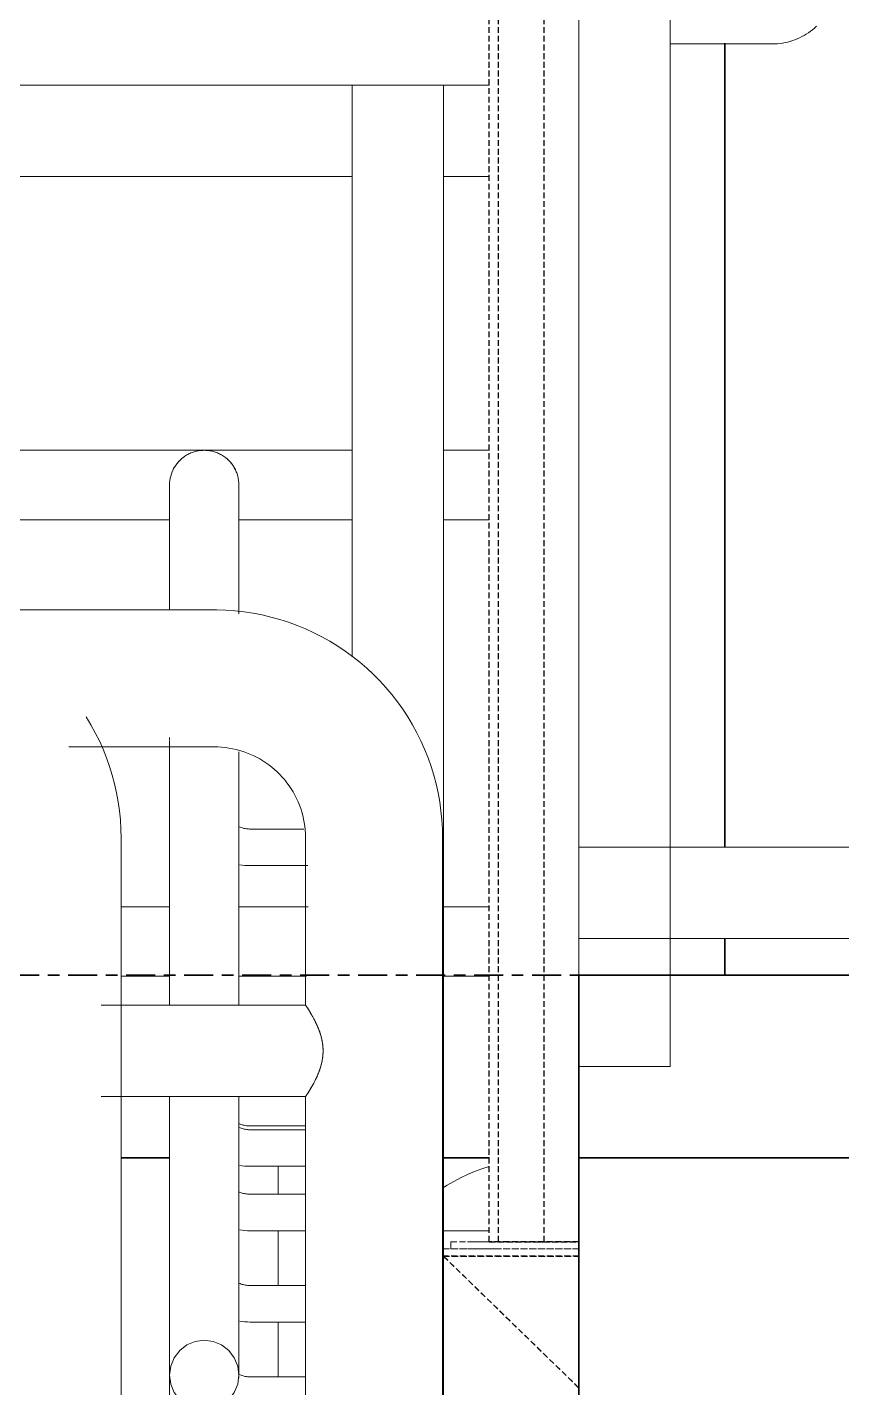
# Model space of a CAD drawing. Header units: millimetres. Extents: x -153298 to 620751, y -313239 to 250031.
# Drawn here: x 79678 to 80124, y -225571 to -224826 of the extents above; entities that cross this region are included whole.
import ezdxf

# ---------------------------------------------------------------- set-up
doc = ezdxf.new("R2010")
doc.units = ezdxf.units.MM
doc.linetypes.add('- SOM Dash 1_8_', pattern=[4.7625, 3.175, -1.5875])
doc.linetypes.add('Centre', pattern=[31.75, 6.35, -4.7625, 15.875, -4.7625])
doc.layers.add('000 - EXISTING_CANOPY_MAIN_COLOR_1', color=7, linetype='Continuous')
for name, color, linetype, lineweight in [('A-ANNO-NOTE', 7, 'Continuous', 35), ('A-DOOR-E', 7, 'Continuous', 25), ('A-FLOR-E', 7, 'Continuous', 35), ('A-FLOR-HRAL', 7, 'Continuous', 25), ('A-FLOR-LEVL', 7, 'Continuous', 35), ('A-GENM', 7, 'Continuous', 9), ('A-GLAZ-CWMG', 7, 'Continuous', 35), ('A-WALL-PATT', 7, 'Continuous', 35), ('I-WALL-E', 7, 'Continuous', 35), ('WALL-E', 7, 'Continuous', 35)]:
    doc.layers.add(name, color=color, linetype=linetype, lineweight=lineweight)

# ---------------------------------------------------------------- blocks, each defined once
blk = doc.blocks.new('Railing - Railing-6648742-2150-01 ENTRANCE 1 ELEVATION 4')
at = {"layer": 'A-FLOR-HRAL', "color": 7, "lineweight": 9}
for p, q in [((12422.02, 102837.4), (10884.88, 102837.4)), ((10903.02, 102799.4), (12403.05, 102799.4)), ((12403.02, 102587.4), (12376.48, 102587.4)), ((12376.44, 102549.4), (12403.02, 102549.4))]:
    blk.add_line(p, q, dxfattribs=at)
blk = doc.blocks.new('Top Rail Type - Top Rail_Internal_-6648773-2150-01 ENTRANCE 1 ELEVATION 4')
at = {"layer": 'A-FLOR-HRAL', "color": 7, "lineweight": 9}
for p, q in [((10753.05, 103037.4), (12578.02, 103037.4)), ((12578.02, 103037.4), (10803.05, 103037.4)), ((12503.02, 102987.4), (10803.05, 102987.4)), ((12503.02, 102987.4), (10803.05, 102987.4)), ((12578.02, 102987.4), (12553.02, 102987.4)), ((12578.02, 102987.4), (12553.02, 102987.4))]:
    blk.add_line(p, q, dxfattribs=at)
blk = doc.blocks.new('Railing - RL7_Baluster Post-V159-2150-01 ENTRANCE 1 ELEVATION 4')
at = {"layer": '000 - EXISTING_CANOPY_MAIN_COLOR_1', "color": 7, "lineweight": 9}
for p, q in [((12677.02, 102620), (12677.02, 103600)), ((12677.02, 102620), (12677.02, 103600)), ((12677.02, 103070), (12677.02, 103061.34)), ((12677.02, 103061.34), (12677.02, 103070)), ((12677.02, 102550), (12677.02, 102570)), ((12677.02, 102550), (12677.02, 102570))]:
    blk.add_line(p, q, dxfattribs=at)
blk = doc.blocks.new('Railing - RL7_Baluster Post-V160-2150-01 ENTRANCE 1 ELEVATION 4')
at = {"layer": '000 - EXISTING_CANOPY_MAIN_COLOR_1', "color": 7, "lineweight": 9}
for p, q in [((12627.02, 103600), (12627.02, 102500)), ((12627.02, 102500), (12627.02, 103600)), ((12677.02, 102620), (12677.02, 103600)), ((12677.02, 102620), (12677.02, 103600)), ((12677.02, 103070), (12677.02, 103061.34)), ((12677.02, 103061.34), (12677.02, 103070)), ((12677.02, 103060), (12733.02, 103060)), ((12677.02, 102550), (12677.02, 102570)), ((12677.02, 102550), (12677.02, 102570))]:
    blk.add_line(p, q, dxfattribs=at)
at = {"layer": '000 - EXISTING_CANOPY_MAIN_COLOR_1', "color": 7, "lineweight": 9, "flags": 128}
blk.add_lwpolyline([(12733.02, 103060), (12734.42, 103060.03), (12735.82, 103060.11), (12737.21, 103060.25), (12738.6, 103060.45), (12739.97, 103060.7), (12741.34, 103061), (12742.69, 103061.36), (12744.03, 103061.78), (12745.35, 103062.24), (12746.65, 103062.76), (12747.93, 103063.33), (12749.18, 103063.96), (12750.41, 103064.63), (12751.61, 103065.35), (12752.78, 103066.11), (12753.92, 103066.93), (12755.03, 103067.78), (12756.1, 103068.69), (12757.13, 103069.63)], dxfattribs=at)
blk = doc.blocks.new('Railing - RL7_Baluster Post-V163-2150-01 ENTRANCE 1 ELEVATION 4')
at = {"layer": '000 - EXISTING_CANOPY_MAIN_COLOR_1', "color": 7, "lineweight": 9}
for p, q in [((12627.02, 102500), (12627.02, 103600)), ((12627.02, 102500), (12627.02, 103600)), ((12677.02, 103600), (12677.02, 102500)), ((12677.02, 102620), (12677.02, 103600)), ((12677.02, 102550), (12677.02, 102570)), ((12677.02, 102500), (12627.02, 102500))]:
    blk.add_line(p, q, dxfattribs=at)
blk = doc.blocks.new('Railing - Railing-6650173-2150-01 ENTRANCE 1 ELEVATION 4')
at = {"layer": '000 - EXISTING_CANOPY_MAIN_COLOR_1', "color": 7, "lineweight": 9}
for p, q in [((17880.5, 102620), (12627.02, 102620)), ((12627.02, 102620), (12627.02, 102570)), ((12677.02, 102620), (13055.5, 102620)), ((17880.5, 102570), (12627.02, 102570)), ((13055.5, 102570), (12677.02, 102570))]:
    blk.add_line(p, q, dxfattribs=at)
at = {"color": 7}
for name in ['Railing - RL7_Baluster Post-V160-2150-01 ENTRANCE 1 ELEVATION 4', 'Railing - RL7_Baluster Post-V163-2150-01 ENTRANCE 1 ELEVATION 4', 'Railing - RL7_Baluster Post-V159-2150-01 ENTRANCE 1 ELEVATION 4', 'Railing - RL7_Baluster Post-V159-2150-01 ENTRANCE 1 ELEVATION 4']:
    blk.add_blockref(name, (0, 0), dxfattribs=at)
blk = doc.blocks.new('Railing - RL7_Baluster Post-V249-2150-01 ENTRANCE 1 ELEVATION 4')
at = {"layer": 'A-FLOR-HRAL', "color": 7, "lineweight": 9}
for p, q in [((12503.02, 102724.26), (12503.02, 102900)), ((12503.02, 102724.26), (12503.02, 102900)), ((12553.02, 102900), (12553.02, 101847.92)), ((12553.02, 101852.08), (12553.02, 102900)), ((12447.02, 102630), (12476.53, 102630)), ((12478.81, 102610), (12447.02, 102610)), ((12447.02, 102380), (12477.52, 102380)), ((12477.52, 102360), (12447.02, 102360))]:
    blk.add_line(p, q, dxfattribs=at)
at = {"layer": 'A-FLOR-HRAL', "color": 7, "lineweight": 9, "flags": 128}
for points in [[(12441.03, 102631.25), (12441.59, 102631.02), (12442.15, 102630.81), (12442.72, 102630.63), (12443.3, 102630.47), (12443.88, 102630.33), (12444.47, 102630.22), (12445.06, 102630.13), (12445.66, 102630.06), (12446.26, 102630.02), (12446.86, 102630), (12447.02, 102630)], [(12447.02, 102610), (12445.62, 102610.03), (12444.22, 102610.11), (12442.83, 102610.25), (12441.44, 102610.45)], [(12441.03, 102381.25), (12441.59, 102381.02), (12442.15, 102380.81), (12442.72, 102380.63), (12443.3, 102380.47), (12443.88, 102380.33), (12444.47, 102380.22), (12445.06, 102380.13), (12445.66, 102380.06), (12446.26, 102380.02), (12446.86, 102380), (12447.02, 102380)], [(12447.02, 102360), (12445.62, 102360.03), (12444.22, 102360.11), (12442.83, 102360.25), (12441.44, 102360.45)]]:
    blk.add_lwpolyline(points, dxfattribs=at)
blk = doc.blocks.new('Railing - RL7_Baluster Post-V250-2150-01 ENTRANCE 1 ELEVATION 4')
at = {"layer": 'A-FLOR-HRAL', "color": 7, "lineweight": 9}
for p, q in [((12503.02, 102724.26), (12503.02, 102800)), ((12503.02, 102724.26), (12503.02, 102800)), ((12553.02, 102800), (12553.02, 101747.92)), ((12553.02, 101752.08), (12553.02, 102800))]:
    blk.add_line(p, q, dxfattribs=at)
blk = doc.blocks.new('Railing - RL7_Baluster Post-V251-2150-01 ENTRANCE 1 ELEVATION 4')
at = {"layer": 'A-FLOR-HRAL', "color": 7, "lineweight": 9}
for p, q in [((12553.02, 102700), (12553.02, 101647.92)), ((12553.02, 101652.08), (12553.02, 102700)), ((12447.02, 102430), (12477.52, 102430)), ((12477.52, 102410), (12447.02, 102410))]:
    blk.add_line(p, q, dxfattribs=at)
at = {"layer": 'A-FLOR-HRAL', "color": 7, "lineweight": 9, "flags": 128}
for points in [[(12441.03, 102431.25), (12441.59, 102431.02), (12442.15, 102430.81), (12442.72, 102430.63), (12443.3, 102430.47), (12443.88, 102430.33), (12444.47, 102430.22), (12445.06, 102430.13), (12445.66, 102430.06), (12446.26, 102430.02), (12446.86, 102430), (12447.02, 102430)], [(12447.02, 102410), (12445.62, 102410.03), (12444.22, 102410.11), (12442.83, 102410.25), (12441.44, 102410.45)]]:
    blk.add_lwpolyline(points, dxfattribs=at)
blk = doc.blocks.new('Railing - RL7_Baluster Post-V252-2150-01 ENTRANCE 1 ELEVATION 4')
at = {"layer": 'A-FLOR-HRAL', "color": 7, "lineweight": 9}
for p, q in [((12553.02, 102600), (12553.02, 101547.92)), ((12553.02, 101552.08), (12553.02, 102600)), ((12447.02, 102330), (12477.52, 102330))]:
    blk.add_line(p, q, dxfattribs=at)
at = {"layer": 'A-FLOR-HRAL', "color": 7, "lineweight": 9, "flags": 128}
blk.add_lwpolyline([(12441.03, 102331.25), (12441.59, 102331.02), (12442.15, 102330.81), (12442.72, 102330.63), (12443.3, 102330.47), (12443.88, 102330.33), (12444.47, 102330.22), (12445.06, 102330.13), (12445.66, 102330.06), (12446.26, 102330.02), (12446.86, 102330), (12447.02, 102330)], dxfattribs=at)
blk = doc.blocks.new('Railing - RL7_Baluster Post-V256-2150-01 ENTRANCE 1 ELEVATION 4')
at = {"layer": 'A-FLOR-HRAL', "color": 7, "lineweight": 9}
for p, q in [((12503.02, 102724.26), (12503.02, 102987.4)), ((12503.02, 102724.26), (12503.02, 102987.4)), ((12553.02, 102987.4), (12553.02, 101937.4)), ((12553.02, 101937.4), (12553.02, 102987.4)), ((12447.02, 102467.4), (12477.52, 102467.4))]:
    blk.add_line(p, q, dxfattribs=at)
at = {"layer": 'A-FLOR-HRAL', "color": 7, "lineweight": 9, "flags": 128}
blk.add_lwpolyline([(12441.03, 102468.65), (12441.59, 102468.42), (12442.15, 102468.22), (12442.72, 102468.03), (12443.3, 102467.87), (12443.88, 102467.74), (12444.47, 102467.62), (12445.06, 102467.53), (12445.66, 102467.47), (12446.26, 102467.42), (12446.86, 102467.4), (12447.02, 102467.4)], dxfattribs=at)
blk = doc.blocks.new('Railing - RL7_Baluster Post-V257-2150-01 ENTRANCE 1 ELEVATION 4')
at = {"layer": 'A-FLOR-HRAL', "color": 7, "lineweight": 9}
for p, q in [((12503.02, 102724.26), (12503.02, 102985.32)), ((12503.02, 102724.26), (12503.02, 102985.32)), ((12553.02, 102985.32), (12553.02, 101933.24)), ((12553.02, 101937.4), (12553.02, 102985.32)), ((12447.02, 102465.32), (12477.52, 102465.32)), ((12477.52, 102445.32), (12447.02, 102445.32))]:
    blk.add_line(p, q, dxfattribs=at)
at = {"layer": 'A-FLOR-HRAL', "color": 7, "lineweight": 9, "flags": 128}
for points in [[(12441.03, 102466.57), (12441.59, 102466.34), (12442.15, 102466.13), (12442.72, 102465.95), (12443.3, 102465.79), (12443.88, 102465.65), (12444.47, 102465.54), (12445.06, 102465.45), (12445.66, 102465.38), (12446.26, 102465.34), (12446.86, 102465.32), (12447.02, 102465.32)], [(12447.02, 102445.32), (12445.62, 102445.35), (12444.22, 102445.43), (12442.83, 102445.57), (12441.44, 102445.77)]]:
    blk.add_lwpolyline(points, dxfattribs=at)
blk = doc.blocks.new('Railing - RL7_Baluster Post-V259-2150-01 ENTRANCE 1 ELEVATION 4')
at = {"layer": 'A-FLOR-HRAL', "color": 7, "lineweight": 9}
for p, q in [((12553.02, 102502.08), (12553.02, 101455.13)), ((12553.02, 101455.13), (12553.02, 102502.08))]:
    blk.add_line(p, q, dxfattribs=at)
blk = doc.blocks.new('Railing - Railing-14391909-2150-01 ENTRANCE 1 ELEVATION 4')
at = {"layer": 'A-FLOR-HRAL', "color": 7, "lineweight": 9}
for p, q in [((12503.02, 102837.4), (12422.02, 102837.4)), ((12578.02, 102837.4), (12553.02, 102837.4)), ((12403.02, 102818.4), (12403.02, 102750)), ((12441.02, 102747.86), (12441.02, 102818.4)), ((12441, 102799.4), (12503.02, 102799.4)), ((12553.02, 102799.4), (12578.02, 102799.4)), ((12403.02, 102680.08), (12403.02, 102678.55)), ((12403.02, 102678.2), (12403.02, 102533.5)), ((12441.02, 102533.5), (12441.02, 102672.31)), ((12478.83, 102587.4), (12441.02, 102587.4)), ((12578.02, 102587.4), (12553.02, 102587.4)), ((12403.02, 102568.4), (12403.02, 102533.5)), ((12441.02, 102533.5), (12441.02, 102568.4)), ((12441.02, 102549.4), (12478.03, 102549.4)), ((12553.02, 102549.4), (12578.02, 102549.4)), ((12403.02, 102483.5), (12403.02, 102330.93)), ((12403.02, 102483.5), (12403.02, 102080.93)), ((12441.02, 102330.93), (12441.02, 102483.5)), ((12441.02, 102429.36), (12441.02, 102483.5)), ((12441.02, 102329.36), (12441.02, 102410.63))]:
    blk.add_line(p, q, dxfattribs=at)
at = {"layer": 'A-FLOR-HRAL', "color": 7, "lineweight": 9, "flags": 128}
for points in [[(12441.02, 102330.93), (12440.37, 102335.87), (12438.48, 102340.47), (12435.46, 102344.42), (12431.52, 102347.45), (12426.94, 102349.35), (12422.02, 102350), (12417.1, 102349.35), (12412.52, 102347.45), (12408.59, 102344.42), (12405.57, 102340.47), (12403.67, 102335.87), (12403.02, 102330.93)], [(12403.02, 102330.93), (12403.67, 102326), (12405.57, 102321.4), (12408.59, 102317.45), (12412.52, 102314.42), (12417.1, 102312.52), (12422.02, 102311.87), (12426.94, 102312.52), (12431.52, 102314.42), (12435.46, 102317.45), (12438.48, 102321.4), (12440.37, 102326), (12441.02, 102330.93)]]:
    blk.add_lwpolyline(points, dxfattribs=at)
at = {"layer": 'A-FLOR-HRAL', "color": 7, "lineweight": 9}
for points, knots in [([(12441.02, 102818.4), (12441.02, 102820.06), (12440.58, 102823.38), (12438.66, 102828.01), (12435.61, 102831.99), (12430.3, 102836.07), (12422.02, 102838.29), (12412.08, 102835.63), (12404.8, 102828.35), (12403.02, 102821.72), (12403.02, 102818.4)], [0, 0, 0, 0, 0.083333, 0.166667, 0.25, 0.333333, 0.5, 0.666667, 0.833333, 1, 1, 1, 1]), ([(12403.02, 102818.4), (12403.02, 102820.06), (12403.35, 102822.55), (12404.42, 102825.7), (12405.52, 102827.93), (12406.67, 102829.66), (12407.73, 102830.94), (12408.86, 102832.15), (12410.11, 102833.25), (12411.46, 102834.21), (12412.51, 102834.87), (12413.61, 102835.46), (12414.74, 102835.97), (12415.91, 102836.41), (12417.1, 102836.77), (12418.31, 102837.05), (12419.54, 102837.25), (12420.78, 102837.38), (12422.02, 102837.42), (12423.26, 102837.38), (12424.5, 102837.25), (12425.73, 102837.05), (12426.94, 102836.77), (12428.13, 102836.41), (12429.3, 102835.97), (12430.43, 102835.46), (12431.53, 102834.87), (12432.58, 102834.21), (12433.93, 102833.25), (12435.18, 102832.15), (12436.32, 102830.94), (12437.37, 102829.66), (12438.52, 102827.93), (12439.62, 102825.7), (12440.69, 102822.55), (12441.02, 102820.06), (12441.02, 102818.4)], [-1, -1, -1, -1, -0.916667, -0.875, -0.833333, -0.791667, -0.770833, -0.75, -0.708333, -0.6875, -0.666667, -0.645833, -0.625, -0.604167, -0.583333, -0.5625, -0.541667, -0.520833, -0.5, -0.479167, -0.458333, -0.4375, -0.416667, -0.395833, -0.375, -0.354167, -0.333333, -0.3125, -0.291667, -0.25, -0.229167, -0.208333, -0.166667, -0.125, -0.083333, 0, 0, 0, 0])]:
    blk.add_open_spline(points, degree=3, knots=knots, dxfattribs=at)
at = {"color": 7}
for name in ['Railing - RL7_Baluster Post-V256-2150-01 ENTRANCE 1 ELEVATION 4', 'Railing - RL7_Baluster Post-V257-2150-01 ENTRANCE 1 ELEVATION 4', 'Railing - RL7_Baluster Post-V249-2150-01 ENTRANCE 1 ELEVATION 4', 'Railing - RL7_Baluster Post-V250-2150-01 ENTRANCE 1 ELEVATION 4', 'Railing - RL7_Baluster Post-V251-2150-01 ENTRANCE 1 ELEVATION 4', 'Railing - RL7_Baluster Post-V252-2150-01 ENTRANCE 1 ELEVATION 4', 'Railing - RL7_Baluster Post-V259-2150-01 ENTRANCE 1 ELEVATION 4']:
    blk.add_blockref(name, (0, 0), dxfattribs=at)
blk = doc.blocks.new('Top Rail Type - Top Rail_Internal_-14391923-2150-01 ENTRANCE 1 ELEVATION 4')
at = {"layer": 'A-FLOR-HRAL', "color": 7, "lineweight": 9}
for p, q in [((12503.02, 102724.26), (12503.02, 103037.4)), ((12553.02, 103037.4), (12503.02, 103037.4)), ((12503.02, 103037.4), (12578.02, 103037.4)), ((12503.02, 102987.4), (12503.02, 103037.4)), ((12553.02, 103037.4), (12553.02, 102550)), ((12578.02, 103037.4), (12553.02, 103037.4)), ((12553.02, 103037.4), (12553.02, 102987.4)), ((12503.02, 102987.4), (12503.02, 102724.26)), ((12553.02, 102987.4), (12553.02, 102499.83)), ((12578.02, 102987.4), (12553.02, 102987.4)), ((12578.02, 102987.4), (12553.02, 102987.4)), ((12553.02, 102499.83), (12553.02, 102550))]:
    blk.add_line(p, q, dxfattribs=at)
blk = doc.blocks.new('LUMINAIRE BOLLARD - LUMINAIRE BOLLARD-V321-2150-01 ENTRANCE 1 ELEVATION 4')
at = {"layer": 'A-GENM', "color": 7}
for p, q in [((12577.67, 102410), (12552.74, 102410)), ((12552.74, 102410), (12577.67, 102410)), ((12552.73, 102310), (12627.09, 102310)), ((12574.42, 102310), (12552.83, 102310)), ((12627.08, 102310), (12580.99, 102310)), ((12627.09, 102260), (12552.73, 102260)), ((12552.83, 102260), (12574.42, 102260)), ((12580.99, 102260), (12627.08, 102260))]:
    blk.add_line(p, q, dxfattribs=at)
at = {"layer": 'A-GENM', "color": 7, "flags": 128}
blk.add_lwpolyline([(12553.02, 102433.67), (12554.96, 102434.89), (12558.6, 102436.99), (12562.32, 102438.94), (12566.12, 102440.74), (12569.98, 102442.39), (12573.91, 102443.88), (12577.9, 102445.22)], dxfattribs=at)
blk = doc.blocks.new('Rectangular Mullion - DPA-AR_Rectangular_Mullion_Bottom_Right _Flip-17713075-2150-01 ENTRANCE 1 ELEVATION 4')
at = {"layer": 'A-GLAZ-CWMG', "color": 7}
for p, q in [((12707.02, 102620), (12707.02, 103060.3)), ((12707.02, 103060.3), (12707.02, 102620)), ((12707.02, 102550), (12707.02, 102570)), ((12707.02, 102570), (12707.02, 102550)), ((12707.02, 102550), (12727.02, 102550)), ((12857.02, 102550), (12707.02, 102550)), ((12727.02, 102550), (12762.02, 102550)), ((12762.02, 102550), (12857.02, 102550))]:
    blk.add_line(p, q, dxfattribs=at)
blk = doc.blocks.new('Rectangular Mullion - DPA-AR_Rectangular_Mullion_Bottom_Left _Flip-17713076-2150-01 ENTRANCE 1 ELEVATION 4')
at = {"layer": 'A-GLAZ-CWMG', "color": 7}
for p, q in [((12707.02, 103060.3), (12707.02, 102620)), ((12707.02, 102620), (12707.02, 103060.3)), ((12707.02, 102570), (12707.02, 102550)), ((12707.02, 102550), (12707.02, 102570)), ((12707.02, 102550), (12857.02, 102550)), ((12727.02, 102550), (12707.02, 102550)), ((12762.02, 102550), (12727.02, 102550)), ((12857.02, 102550), (12762.02, 102550))]:
    blk.add_line(p, q, dxfattribs=at)
blk = doc.blocks.new('Rectangular Mullion - DPA-AR_Rectangular_Mullion_Bottom_Left _Flip-17860733-2150-01 ENTRANCE 1 ELEVATION 4')
at = {"layer": '000 - EXISTING_CANOPY_MAIN_COLOR_1', "color": 7}
for p, q in [((12707.02, 102550), (12707.02, 102570)), ((12707.02, 102570), (12707.02, 102550)), ((12857.02, 102570), (12857.02, 102550)), ((12857.02, 102550), (12857.02, 102570)), ((12857.02, 102550), (12707.02, 102550)), ((12707.02, 102550), (12857.02, 102550))]:
    blk.add_line(p, q, dxfattribs=at)
blk = doc.blocks.new('Rectangular Mullion - DPA_AR_flood protection post-17713019-2150-01 ENTRANCE 1 ELEVATION 4')
at = {"layer": '000 - EXISTING_CANOPY_MAIN_COLOR_1', "color": 7}
for p, q in [((12788.02, 102550), (12752.02, 102550)), ((12752.02, 102550), (12788.02, 102550)), ((12788.02, 102550), (12816.02, 102550)), ((12816.02, 102550), (12788.02, 102550)), ((12816.02, 102550), (12852.02, 102550)), ((12852.02, 102550), (12816.02, 102550))]:
    blk.add_line(p, q, dxfattribs=at)
blk = doc.blocks.new('DPA-STOP LOG-SIDE-GLASS LIFT - SIDE POST-17686074-2150-01 ENTRANCE 1 ELEVATION 4')
at = {"layer": '000 - EXISTING_CANOPY_MAIN_COLOR_1', "color": 7, "linetype": '- SOM Dash 1_8_'}
for p, q in [((12583.02, 102404), (12583.02, 103900)), ((12583.02, 102404), (12583.02, 103900)), ((12608.02, 102404), (12608.02, 103900)), ((12608.02, 102404), (12608.02, 103900)), ((12608.02, 102404), (12608.02, 103900)), ((12608.02, 102404), (12608.02, 103900)), ((12583.07, 102404), (12608.02, 102404)), ((12608.02, 102404), (12583.07, 102404)), ((12608.02, 102404), (12627.02, 102404)), ((12627.02, 102404), (12608.02, 102404)), ((12627.02, 102323.98), (12553.02, 102396)), ((12553.02, 102396), (12627.02, 102396)), ((12627.02, 102396), (12553.02, 102396)), ((12553.02, 102396), (12627.02, 102323.98)), ((12627.02, 102323.98), (12553.02, 102396)), ((12553.02, 102396), (12627.02, 102396)), ((12627.02, 102396), (12553.02, 102396)), ((12553.02, 102396), (12627.02, 102323.98))]:
    blk.add_line(p, q, dxfattribs=at)
at = {"layer": '000 - EXISTING_CANOPY_MAIN_COLOR_1', "color": 7, "linetype": '- SOM Dash 1_8_', "lineweight": 9}
for p, q in [((12627.02, 102400), (12553.02, 102400)), ((12553.02, 102400), (12627.02, 102400)), ((12553.02, 102396), (12553.02, 102400)), ((12553.02, 102396), (12553.02, 102400)), ((12627.02, 102404), (12557.02, 102404)), ((12557.02, 102404), (12627.02, 102404)), ((12557.02, 102400), (12557.02, 102404)), ((12557.02, 102400), (12557.02, 102404)), ((12627.02, 102400), (12557.02, 102400)), ((12557.02, 102400), (12627.02, 102400)), ((12573.02, 102404), (12566.09, 102404)), ((12566.09, 102404), (12573.02, 102404)), ((12573.02, 102404), (12566.09, 102404)), ((12566.09, 102404), (12573.02, 102404)), ((12573.02, 102400), (12566.09, 102400)), ((12566.09, 102400), (12573.02, 102400)), ((12573.02, 102400), (12566.09, 102400)), ((12566.09, 102400), (12573.02, 102400)), ((12573.02, 102404), (12579.95, 102404)), ((12579.95, 102404), (12573.02, 102404)), ((12573.02, 102404), (12579.95, 102404)), ((12579.95, 102404), (12573.02, 102404)), ((12573.02, 102400), (12579.95, 102400)), ((12579.95, 102400), (12573.02, 102400)), ((12573.02, 102400), (12579.95, 102400)), ((12579.95, 102400), (12573.02, 102400)), ((12627.02, 102396), (12553.02, 102396)), ((12553.02, 102396), (12627.02, 102396))]:
    blk.add_line(p, q, dxfattribs=at)
blk = doc.blocks.new('DPA-STOP LOG-CORNER-GLASS LIFT - CORNER-17686075-2150-01 ENTRANCE 1 ELEVATION 4')
at = {"layer": '000 - EXISTING_CANOPY_MAIN_COLOR_1', "color": 7, "linetype": '- SOM Dash 1_8_'}
for p, q in [((12578.02, 102404), (12578.02, 103900)), ((12578.02, 102404), (12578.02, 103900)), ((12578.02, 102404), (12602.59, 102404)), ((12627.02, 102404), (12578.02, 102404)), ((12603.02, 102404), (12627.02, 102404))]:
    blk.add_line(p, q, dxfattribs=at)
at = {"layer": '000 - EXISTING_CANOPY_MAIN_COLOR_1', "color": 7, "linetype": '- SOM Dash 1_8_', "lineweight": 9}
for p, q in [((12553.02, 102400), (12627.02, 102400)), ((12627.02, 102400), (12553.02, 102400)), ((12553.02, 102400), (12553.02, 102396)), ((12553.02, 102396), (12553.02, 102400)), ((12557.02, 102404), (12627.02, 102404)), ((12627.02, 102404), (12557.02, 102404)), ((12557.02, 102404), (12557.02, 102400)), ((12557.02, 102400), (12557.02, 102404)), ((12557.02, 102400), (12627.02, 102400)), ((12627.02, 102400), (12557.02, 102400)), ((12582.68, 102404), (12570.09, 102404)), ((12570.09, 102404), (12582.68, 102404)), ((12582.68, 102404), (12570.09, 102404)), ((12570.09, 102404), (12582.68, 102404)), ((12582.68, 102400), (12570.09, 102400)), ((12570.09, 102400), (12582.68, 102400)), ((12582.68, 102400), (12570.09, 102400)), ((12570.09, 102400), (12582.68, 102400)), ((12553.02, 102396), (12627.02, 102396)), ((12627.02, 102396), (12553.02, 102396))]:
    blk.add_line(p, q, dxfattribs=at)
blk = doc.blocks.new('Railing - 2800 _L_-V328-2150-01 ENTRANCE 1 ELEVATION 4')
at = {"layer": '000 - EXISTING_CANOPY_MAIN_COLOR_1', "color": 7, "lineweight": 9}
blk.add_line((12376.52, 101453.2), (12376.52, 102625), dxfattribs=at)
at = {"layer": '000 - EXISTING_CANOPY_MAIN_COLOR_1', "color": 7, "lineweight": 9, "flags": 128}
blk.add_lwpolyline([(12376.52, 102625), (12376.42, 102630), (12376.12, 102634.99), (12375.62, 102639.96), (12374.92, 102644.91), (12374.03, 102649.83), (12372.94, 102654.71), (12371.65, 102659.54), (12370.17, 102664.32), (12368.51, 102669.03), (12366.65, 102673.68), (12364.61, 102678.24), (12362.39, 102682.72), (12360, 102687.11), (12357.43, 102691.4)], dxfattribs=at)
blk = doc.blocks.new('Railing - 2800 _L_-V329-2150-01 ENTRANCE 1 ELEVATION 4')
at = {"layer": '000 - EXISTING_CANOPY_MAIN_COLOR_1', "color": 7, "lineweight": 9}
for p, q in [((12427.52, 102750), (9802.52, 102750)), ((12347.83, 102675), (12427.52, 102675)), ((12477.52, 102625), (12477.52, 102533.5)), ((12552.52, 101453.2), (12552.52, 102625)), ((12477.52, 102533.5), (12365.54, 102533.5)), ((12365.54, 102483.5), (12477.52, 102483.5)), ((12477.52, 102483.5), (12477.52, 101756))]:
    blk.add_line(p, q, dxfattribs=at)
at = {"layer": '000 - EXISTING_CANOPY_MAIN_COLOR_1', "color": 7, "lineweight": 9, "flags": 128}
for points in [[(12552.52, 102625), (12552.42, 102630), (12552.12, 102634.99), (12551.62, 102639.96), (12550.92, 102644.91), (12550.03, 102649.83), (12548.94, 102654.71), (12547.65, 102659.54), (12546.17, 102664.32), (12544.51, 102669.03), (12542.65, 102673.68), (12540.61, 102678.24), (12538.39, 102682.72), (12536, 102687.11), (12533.43, 102691.4), (12530.69, 102695.58), (12527.78, 102699.65), (12524.72, 102703.6), (12521.5, 102707.42), (12518.13, 102711.12), (12514.61, 102714.67), (12510.95, 102718.08), (12507.16, 102721.34), (12503.25, 102724.45), (12499.21, 102727.4), (12495.06, 102730.18), (12490.8, 102732.8), (12486.44, 102735.24), (12481.98, 102737.51), (12477.44, 102739.6), (12472.82, 102741.5), (12468.12, 102743.22), (12463.36, 102744.75), (12458.54, 102746.09), (12453.68, 102747.23), (12448.77, 102748.18), (12443.82, 102748.93), (12438.85, 102749.49), (12433.87, 102749.84), (12428.87, 102749.99), (12427.52, 102750)], [(12427.52, 102675), (12429.52, 102674.96), (12431.52, 102674.84), (12433.51, 102674.64), (12435.49, 102674.36), (12437.45, 102674), (12439.41, 102673.57), (12441.34, 102673.05), (12443.25, 102672.46), (12445.13, 102671.79), (12446.99, 102671.05), (12448.82, 102670.24), (12450.61, 102669.35), (12452.36, 102668.39), (12454.08, 102667.36), (12455.75, 102666.27), (12457.38, 102665.1), (12458.96, 102663.88), (12460.49, 102662.59), (12461.97, 102661.24), (12463.39, 102659.84), (12464.75, 102658.37), (12466.06, 102656.86), (12467.3, 102655.29), (12468.48, 102653.68), (12469.59, 102652.02), (12470.64, 102650.31), (12471.62, 102648.57), (12472.53, 102646.78), (12473.36, 102644.97), (12474.12, 102643.12), (12474.81, 102641.24), (12475.42, 102639.34), (12475.96, 102637.41), (12476.41, 102635.46), (12476.79, 102633.5), (12477.09, 102631.52), (12477.31, 102629.53), (12477.46, 102627.54), (12477.52, 102625.54), (12477.52, 102625)]]:
    blk.add_lwpolyline(points, dxfattribs=at)
at = {"layer": '000 - EXISTING_CANOPY_MAIN_COLOR_1', "color": 7, "lineweight": 9}
for points, knots in [([(12477.52, 102533.5), (12477.52, 102533.49), (12477.83, 102533.05), (12479.1, 102531.09), (12480.93, 102528.09), (12482.85, 102524.54), (12484.18, 102521.62), (12484.88, 102519.8), (12485.32, 102518.56), (12485.84, 102516.94), (12486.37, 102514.91), (12486.88, 102512.15), (12487.05, 102509.99), (12487.07, 102508.5)], [0, 0, 0, 0, 0.142857, 0.285714, 0.428571, 0.571429, 0.678571, 0.705357, 0.732143, 0.785714, 0.839286, 0.892857, 1, 1, 1, 1]), ([(12487.07, 102508.5), (12487.06, 102509.49), (12486.94, 102511.44), (12486.53, 102514.24), (12485.97, 102516.5), (12485.42, 102518.24), (12484.99, 102519.5), (12484.53, 102520.71), (12483.87, 102522.28), (12482.67, 102524.86), (12481.1, 102527.76), (12479.78, 102529.98), (12478.99, 102531.24), (12478.47, 102532.04), (12478.2, 102532.48), (12478.08, 102532.66)], [0, 0, 0, 0, 0.0714286, 0.1428571, 0.2142857, 0.25, 0.2857143, 0.3214286, 0.3571429, 0.4285714, 0.5714286, 0.6785714, 0.7321429, 0.7857143, 0.8392857, 0.8392857, 0.8392857, 0.8392857]), ([(12487.07, 102508.5), (12487.06, 102507.51), (12486.94, 102505.56), (12486.53, 102502.76), (12485.97, 102500.5), (12485.42, 102498.76), (12484.99, 102497.5), (12484.53, 102496.29), (12483.87, 102494.72), (12482.67, 102492.14), (12481.1, 102489.24), (12479.78, 102487.02), (12478.99, 102485.76), (12478.47, 102484.96), (12478.06, 102484.31), (12477.65, 102483.7), (12477.52, 102483.51), (12477.52, 102483.5)], [0, 0, 0, 0, 0.071429, 0.142857, 0.214286, 0.25, 0.285714, 0.321429, 0.357143, 0.428571, 0.571429, 0.678571, 0.732143, 0.785714, 0.839286, 0.892857, 1, 1, 1, 1]), ([(12483.27, 102493.44), (12483.7, 102494.35), (12484.25, 102495.58), (12484.88, 102497.2), (12485.32, 102498.44), (12485.84, 102500.06), (12486.37, 102502.09), (12486.88, 102504.85), (12487.05, 102507.01), (12487.07, 102508.5)], [0.5893855, 0.5893855, 0.5893855, 0.5893855, 0.6785714, 0.7053571, 0.7321429, 0.7857143, 0.8392857, 0.8928571, 1, 1, 1, 1])]:
    blk.add_open_spline(points, degree=3, knots=knots, dxfattribs=at)
blk.add_open_spline([(12477.96, 102484.17), (12478.25, 102484.6), (12479.1, 102485.91), (12480.93, 102488.91), (12482.32, 102491.49), (12483.01, 102492.91)], degree=3, dxfattribs=at)
blk = doc.blocks.new('Railing - Railing-17921675-2150-01 ENTRANCE 1 ELEVATION 4')
at = {"color": 7}
for name in ['Railing - 2800 _L_-V328-2150-01 ENTRANCE 1 ELEVATION 4', 'Railing - 2800 _L_-V329-2150-01 ENTRANCE 1 ELEVATION 4']:
    blk.add_blockref(name, (0, 0), dxfattribs=at)
blk = doc.blocks.new('Mirror Symbol - Mirror-R-11567825-2150-01 ENTRANCE 1 ELEVATION 4')
at = {"layer": 'A-ANNO-NOTE', "color": 7, "lineweight": 9}
for p, q in [((10588.93, 104784.64), (11103.16, 105397.48)), ((10673.02, 105040.43), (10865.86, 105270.25)), ((11019.07, 105141.69), (10826.23, 104911.88))]:
    blk.add_line(p, q, dxfattribs=at)

msp = doc.modelspace()

# ---------------------------------------------------------------- hatches: boundary and pattern name
at = {"layer": 'A-WALL-PATT', "lineweight": 9}
h = msp.add_hatch(dxfattribs=at)
h.set_pattern_fill('FP_11', style=0, pattern_type=2)
h.set_pattern_definition([(90, (76214.65, -225345.2), (-600, 4e-14), [])])
h.paths.add_polyline_path([(76264.6466, -225645.1981), (76854.1466, -225645.1981), (76854.1466, -225445.1981), (76264.6466, -225445.1981), (76264.6466, -225518.9877)])
h.paths.add_polyline_path([(79516.6466, -225645.1981), (79642.6466, -225645.1981), (79642.6466, -225445.1981), (79516.6466, -225445.1981), (79516.6466, -225597.1701)])
h.paths.add_polyline_path([(76929.1466, -225645.1981), (77030.1466, -225645.1981), (77030.1466, -225445.1981), (76929.1466, -225445.1981), (76929.1466, -225636.2613)])
h.paths.add_polyline_path([(79830.1466, -225645.1981), (79830.1466, -225635.1981), (79793.6466, -225636.2613), (79793.6466, -225645.1981), (79799.6466, -225645.1981)])
h.paths.add_polyline_path([(79442.6466, -225645.1981), (79442.6466, -225445.1981), (79330.6742, -225445.1981), (79330.6742, -225645.1981), (79408.6711, -225645.1981)])
h.paths.add_polyline_path([(79202.5925, -225445.1981), (79227.9091, -225448.5481), (79233.7424, -225449.9213), (79242.6466, -225453.908), (79241.4964, -225445.1981), (79202.8729, -225445.1981)])
h.paths.add_polyline_path([(79120.0925, -225645.1981), (79120.0925, -225485.1981), (79143.2382, -225463.5962), (79176.2241, -225448.8373), (79196.6293, -225445.1981), (79116.6466, -225445.1981), (79116.6466, -225645.1981)])
h.paths.add_polyline_path([(79042.6466, -225645.1981), (79042.6466, -225445.1981), (78916.6466, -225445.1981), (78916.6466, -225645.1981), (78940.2045, -225645.1981)])
h.paths.add_polyline_path([(77116.6466, -225645.1981), (77242.6466, -225645.1981), (77242.6466, -225445.1981), (77116.6466, -225445.1981), (77116.6466, -225597.1701)])
h.paths.add_polyline_path([(78842.6466, -225645.1981), (78842.6466, -225445.1981), (78716.6466, -225445.1981), (78716.6466, -225645.1981), (78784.049, -225645.1981)])
h.paths.add_polyline_path([(77316.6466, -225645.1981), (77442.6466, -225645.1981), (77442.6466, -225445.1981), (77316.6466, -225445.1981), (77316.6466, -225597.1701)])
h.paths.add_polyline_path([(77516.6466, -225645.1981), (77642.6466, -225645.1981), (77642.6466, -225445.1981), (77516.6466, -225445.1981), (77516.6466, -225597.1701)])
h.paths.add_polyline_path([(78642.6466, -225645.1981), (78642.6466, -225445.1981), (78516.6466, -225445.1981), (78516.6466, -225645.1981), (78627.8935, -225645.1981)])
h.paths.add_polyline_path([(77791.2466, -225645.1981), (77842.6466, -225645.1981), (77842.6466, -225445.1981), (77791.2466, -225445.1981), (77791.2466, -225597.1701)])
h.paths.add_polyline_path([(77916.6466, -225645.1981), (77986.3937, -225645.1981), (77986.3937, -225485.1981), (78010.7663, -225463.0013), (78042.6466, -225447.7158), (78042.5253, -225445.1981), (77916.6466, -225445.1981), (77916.6466, -225597.1701)])
h.paths.add_polyline_path([(78412.7011, -225645.1981), (78442.6466, -225645.1981), (78442.6466, -225445.1981), (78316.6466, -225445.1981), (78316.6466, -225645.1981), (78393.6602, -225645.1981)])
h.paths.add_polyline_path([(79755.6466, -225645.1981), (79755.6466, -225445.1981), (79729.1466, -225445.1981), (79729.1466, -225645.1981)])
h.paths.add_polyline_path([(78155.6742, -225645.1981), (78217.6742, -225645.1981), (78217.6742, -225633.4074), (78177.2367, -225633.9481), (78155.6742, -225633.9481)])
h.paths.add_polyline_path([(79799.6466, -225618.127), (79799.6466, -225615.1981), (79830.1466, -225615.1981), (79830.1466, -225585.1981), (79793.6466, -225584.8573), (79793.6466, -225615.8338), (79796.4874, -225615.6394), (79799.0599, -225617.665)])
h.paths.add_polyline_path([(78211.6742, -225616.877), (78214.8334, -225614.3894), (78217.6742, -225613.9115), (78217.6742, -225583.4074), (78183.8193, -225583.9481), (78155.6742, -225583.9481), (78155.6742, -225613.9481), (78211.6742, -225614.3894), (78211.6742, -225615.2878)])
h.paths.add_polyline_path([(79799.6466, -225568.127), (79799.6466, -225565.1981), (79830.1466, -225565.1981), (79830.1466, -225535.1981), (79793.6466, -225534.8573), (79793.8507, -225565.8198), (79796.4874, -225565.6394), (79799.0599, -225567.665)])
h.paths.add_polyline_path([(78211.6742, -225566.877), (78214.8334, -225564.3894), (78217.6742, -225563.9481), (78217.6742, -225533.4074), (78190.402, -225533.9481), (78155.6742, -225533.9481), (78155.6742, -225563.9481), (78211.6742, -225564.3894), (78211.6742, -225565.2878)])
h.paths.add_polyline_path([(79799.6466, -225518.127), (79799.6466, -225515.1981), (79830.1466, -225515.1981), (79830.1466, -225485.1981), (79793.6466, -225484.8573), (79793.6466, -225515.8338), (79796.4874, -225515.6394), (79799.0599, -225517.665)])
h.paths.add_polyline_path([(78211.6742, -225516.877), (78214.8334, -225514.3894), (78217.6742, -225513.9481), (78217.6742, -225483.4074), (78196.9846, -225483.9481), (78155.6742, -225483.9481), (78155.6742, -225513.9481), (78211.6742, -225514.3894), (78211.6742, -225515.2878)])
h.paths.add_polyline_path([(79799.6466, -225468.127), (79799.6466, -225465.1981), (79830.1466, -225465.1981), (79830.1466, -225449.8778), (79793.6466, -225449.5371), (79793.6466, -225465.8338), (79796.4874, -225465.6394), (79799.0599, -225467.665)])
h.paths.add_polyline_path([(78211.6742, -225466.877), (78214.8334, -225464.3894), (78217.6742, -225463.9115), (78217.6742, -225449.3371), (78198.4681, -225449.8778), (78155.6742, -225449.8778), (78155.6742, -225463.9481), (78211.6742, -225464.3894), (78211.6742, -225465.2878)])
h.paths.add_polyline_path([(79905.6466, -225462.0781), (79930.6466, -225448.8373), (79930.6466, -225445.1981), (79905.6466, -225445.1981), (79905.6466, -225460.6903)])
h.paths.add_polyline_path([(79242.6466, -225455.3427), (79241.4964, -225454.9223), (79241.4964, -225454.9325)])

# ---------------------------------------------------------------- linework, layer by layer
at = {"layer": 'A-FLOR-E', "color": 7}
for p, q in [((79979.6466, -225345.1981), (85233.1236, -225345.1981)), ((79979.6466, -225445.1981), (79979.6466, -225345.1981)), ((80408.1236, -225345.1981), (80029.6466, -225345.1981)), ((80059.6466, -225345.1981), (80404.6466, -225345.1981)), ((80059.6466, -225345.1981), (80408.1236, -225345.1981)), ((80404.6466, -225345.1981), (80059.6466, -225345.1981)), ((79728.9562, -225445.1981), (79755.6466, -225445.1981)), ((79755.6466, -225445.1981), (79728.9562, -225445.1981)), ((79905.6466, -225445.1981), (79930.6466, -225445.1981)), ((79930.6466, -225445.1981), (79905.6466, -225445.1981)), ((85233.1236, -225445.1981), (79979.6466, -225445.1981)), ((80025.6466, -225445.1981), (83288.6466, -225445.1981))]:
    msp.add_line(p, q, dxfattribs=at)
at = {"layer": 'A-FLOR-LEVL', "color": 7, "linetype": 'Centre'}
msp.add_line((60861.2198, -225345.1981), (102094.1634, -225345.1981), dxfattribs=at)
at = {"layer": 'I-WALL-E', "color": 7}
for p, q in [((80104.6466, -225345.1981), (80029.6466, -225345.1981)), ((80029.6466, -225345.1981), (80104.6466, -225345.1981)), ((79979.6466, -226440.0706), (79979.6466, -225571.2184)), ((79979.6466, -226440.0706), (79979.6466, -225571.2184))]:
    msp.add_line(p, q, dxfattribs=at)
at = {"layer": 'WALL-E', "color": 7}
for p, q in [((80104.6466, -225345.1981), (80408.1236, -225345.1981)), ((80408.1236, -225345.1981), (80104.6466, -225345.1981)), ((79728.9562, -225445.1981), (79755.6466, -225445.1981)), ((79755.6466, -225445.1981), (79728.9562, -225445.1981)), ((79728.9562, -225445.1981), (79755.6466, -225445.1981)), ((79755.6466, -225445.1981), (79728.9562, -225445.1981)), ((79755.6466, -225445.1981), (79728.9562, -225445.1981)), ((79728.9562, -225445.1981), (79755.6466, -225445.1981)), ((79905.6466, -225445.1981), (79930.6466, -225445.1981)), ((79930.6466, -225445.1981), (79905.6466, -225445.1981)), ((79905.6466, -225445.1981), (79930.6466, -225445.1981)), ((79930.6466, -225445.1981), (79905.6466, -225445.1981)), ((79930.6466, -225445.1981), (79905.6466, -225445.1981)), ((79905.6466, -225445.1981), (79930.6466, -225445.1981)), ((79979.6466, -226445.1981), (79979.6466, -225445.1981)), ((80179.6466, -225445.1981), (79979.6466, -225445.1981)), ((79979.6466, -225571.2184), (79979.6466, -226440.0706))]:
    msp.add_line(p, q, dxfattribs=at)

# ---------------------------------------------------------------- block references
at = {"layer": 'A-ANNO-NOTE', "color": 7, "lineweight": 25}
msp.add_blockref('Mirror Symbol - Mirror-R-11567825-2150-01 ENTRANCE 1 ELEVATION 4', (68699.0482, -329775.1981), dxfattribs=at)
at = {"layer": 'A-DOOR-E', "color": 7, "linetype": '- SOM Dash 1_8_'}
for name in ['DPA-STOP LOG-SIDE-GLASS LIFT - SIDE POST-17686074-2150-01 ENTRANCE 1 ELEVATION 4', 'DPA-STOP LOG-SIDE-GLASS LIFT - SIDE POST-17686074-2150-01 ENTRANCE 1 ELEVATION 4', 'DPA-STOP LOG-SIDE-GLASS LIFT - SIDE POST-17686074-2150-01 ENTRANCE 1 ELEVATION 4', 'DPA-STOP LOG-SIDE-GLASS LIFT - SIDE POST-17686074-2150-01 ENTRANCE 1 ELEVATION 4', 'DPA-STOP LOG-SIDE-GLASS LIFT - SIDE POST-17686074-2150-01 ENTRANCE 1 ELEVATION 4', 'DPA-STOP LOG-CORNER-GLASS LIFT - CORNER-17686075-2150-01 ENTRANCE 1 ELEVATION 4']:
    msp.add_blockref(name, (67352.626, -327895.1981), dxfattribs=at)
at = {"layer": 'A-FLOR-HRAL', "color": 7, "lineweight": 9}
for name in ['Top Rail Type - Top Rail_Internal_-6648773-2150-01 ENTRANCE 1 ELEVATION 4', 'Railing - Railing-6648742-2150-01 ENTRANCE 1 ELEVATION 4', 'Top Rail Type - Top Rail_Internal_-14391923-2150-01 ENTRANCE 1 ELEVATION 4', 'Railing - Railing-6650173-2150-01 ENTRANCE 1 ELEVATION 4', 'Railing - Railing-14391909-2150-01 ENTRANCE 1 ELEVATION 4']:
    msp.add_blockref(name, (67352.626, -327895.1981), dxfattribs=at)
at = {"layer": 'A-FLOR-HRAL', "color": 7}
msp.add_blockref('Railing - Railing-17921675-2150-01 ENTRANCE 1 ELEVATION 4', (67352.626, -327895.1981), dxfattribs=at)
at = {"layer": 'A-GENM', "color": 7}
msp.add_blockref('LUMINAIRE BOLLARD - LUMINAIRE BOLLARD-V321-2150-01 ENTRANCE 1 ELEVATION 4', (67352.626, -327895.1981), dxfattribs=at)
at = {"layer": 'A-GLAZ-CWMG', "color": 7}
for name in ['Rectangular Mullion - DPA-AR_Rectangular_Mullion_Bottom_Right _Flip-17713075-2150-01 ENTRANCE 1 ELEVATION 4', 'Rectangular Mullion - DPA-AR_Rectangular_Mullion_Bottom_Left _Flip-17713076-2150-01 ENTRANCE 1 ELEVATION 4', 'Rectangular Mullion - DPA-AR_Rectangular_Mullion_Bottom_Left _Flip-17860733-2150-01 ENTRANCE 1 ELEVATION 4', 'Rectangular Mullion - DPA_AR_flood protection post-17713019-2150-01 ENTRANCE 1 ELEVATION 4', 'Rectangular Mullion - DPA_AR_flood protection post-17713019-2150-01 ENTRANCE 1 ELEVATION 4', 'Rectangular Mullion - DPA_AR_flood protection post-17713019-2150-01 ENTRANCE 1 ELEVATION 4']:
    msp.add_blockref(name, (67352.626, -327895.1981), dxfattribs=at)

doc.saveas('drawing.dxf')
